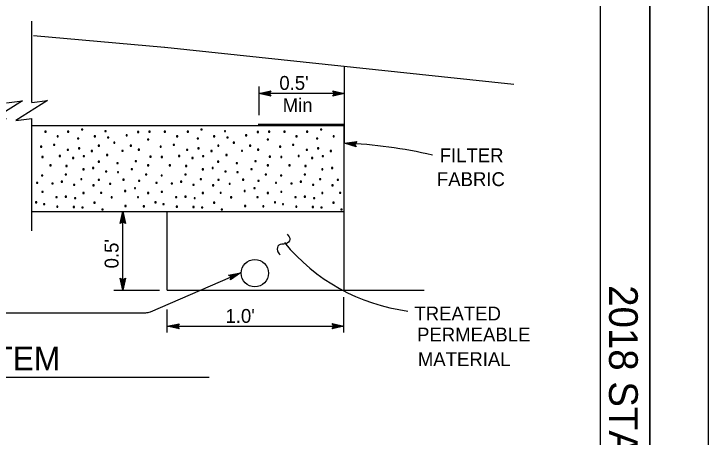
# Model space of a CAD drawing. Extents: x -894 to 866, y -476 to 714.
# Drawn here: x 515.4 to 866, y 215 to 428.8 of the extents above; entities that cross this region are included whole.
import ezdxf

# ---------------------------------------------------------------- set-up
doc = ezdxf.new("R2010")
doc.units = 0
for name, color, linetype in [('10 Sheet Format', 7, 'Continuous'), ('56 Stage 3 Anno', 7, 'Continuous'), ('57 Undefined', 7, 'Continuous'), ('59 Sndwall Anno', 7, 'Continuous'), ('60 Nongeo Data', 7, 'Continuous')]:
    doc.layers.add(name, color=color, linetype=linetype)

msp = doc.modelspace()

# ---------------------------------------------------------------- linework, layer by layer
at = {"layer": '10 Sheet Format'}
for p, q in [((836.5469, 668.958), (836.5469, -431.0442)), ((811.5452, -406.0408), (811.5452, 643.9567))]:
    msp.add_line(p, q, dxfattribs=at)
for points in [[(-894.0439, 713.5635), (865.9554, 713.5635), (865.9554, -476.436), (-894.0439, -476.436)], [(-863.4565, -431.0442), (836.5469, -431.0442), (836.5469, 668.958), (-863.4565, 668.958)]]:
    msp.add_lwpolyline(points, close=True, dxfattribs=at)
at = {"layer": '56 Stage 3 Anno'}
for p, q in [((639.1832, 392.16), (639.1832, 377.7269)), ((639.1832, 388.5844), (645.1831, 389.9143)), ((640.5741, 388.5879), (644.9481, 389.5553)), ((641.9458, 388.582), (644.7709, 389.2084)), ((645.1831, 389.9143), (644.3831, 388.5844)), ((645.1831, 389.9143), (645.1831, 389.9143)), ((677.2473, 388.5844), (676.4473, 389.9242)), ((676.4473, 389.9242), (676.4473, 389.9242)), ((676.4473, 389.9242), (682.4472, 388.5844)), ((676.6638, 389.5683), (681.0673, 388.5848)), ((676.8973, 389.2088), (679.6843, 388.5864)), ((682.4472, 388.5844), (639.1832, 388.5844)), ((645.1831, 387.2442), (639.1832, 388.5844)), ((639.1832, 388.5844), (639.1832, 388.5844)), ((644.9666, 387.6002), (640.5631, 388.5836)), ((644.7328, 387.96), (641.9458, 388.582)), ((643.3272, 388.5813), (644.5359, 388.849)), ((644.5564, 388.3065), (643.3272, 388.5813)), ((644.3831, 388.5844), (645.1831, 387.2442)), ((645.1831, 387.2442), (645.1831, 387.2442)), ((682.4472, 388.5844), (676.4469, 387.2541)), ((676.4473, 387.2541), (677.2473, 388.5844)), ((676.4473, 387.2545), (676.4473, 387.2545)), ((681.0559, 388.5809), (676.6819, 387.6135)), ((679.6843, 388.5864), (676.8591, 387.9604)), ((677.0736, 388.862), (678.3028, 388.5876)), ((678.3028, 388.5876), (677.0941, 388.3194)), ((682.4472, 388.5844), (682.4472, 388.5844)), ((682.4472, 363.5419), (688.5488, 364.2793)), ((688.2878, 361.6223), (682.4472, 363.5419)), ((682.4472, 363.5419), (682.4472, 363.5419)), ((688.1071, 361.9974), (683.8205, 363.4065)), ((683.8319, 363.4096), (688.2799, 363.9447)), ((685.1968, 363.2699), (688.0693, 363.6171)), ((687.9094, 362.3782), (685.1968, 363.2699)), ((686.5716, 363.1337), (687.8004, 363.2825)), ((687.7681, 362.7404), (686.5716, 363.1337)), ((688.5488, 364.2793), (687.6224, 363.0337)), ((687.6224, 363.0337), (688.2878, 361.6223)), ((688.2878, 361.6223), (688.2878, 361.6223)), ((688.5484, 364.2793), (688.5484, 364.2793)), ((569.0687, 322.9412), (570.4085, 328.9412)), ((569.0687, 322.9412), (570.4085, 328.9412)), ((569.4246, 323.1578), (570.4081, 327.5613)), ((569.4246, 323.1578), (570.4081, 327.5613)), ((569.7841, 323.3916), (570.4065, 326.1782)), ((569.7841, 323.3916), (570.4065, 326.1782)), ((570.4065, 326.1782), (571.0329, 323.3534)), ((570.4065, 326.1782), (571.0329, 323.3534)), ((570.4085, 289.2752), (570.4085, 328.9412)), ((570.4085, 328.9412), (570.4085, 328.9412)), ((570.4085, 328.9412), (571.7388, 322.9412)), ((570.4085, 328.9412), (570.4085, 328.9412)), ((570.4085, 328.9412), (571.7388, 322.9412)), ((570.412, 327.5503), (571.3794, 323.1759)), ((570.412, 327.5503), (571.3794, 323.1759)), ((570.4085, 323.7412), (569.0687, 322.9412)), ((570.4085, 323.7412), (569.0687, 322.9412)), ((569.0687, 322.9412), (569.0687, 322.9412)), ((569.0687, 322.9412), (569.0687, 322.9412)), ((570.1309, 323.5676), (570.4053, 324.7971)), ((570.1309, 323.5676), (570.4053, 324.7971)), ((570.4053, 324.7971), (570.6735, 323.5881)), ((570.4053, 324.7971), (570.6735, 323.5881)), ((571.7388, 322.9412), (570.4085, 323.7412)), ((571.7388, 322.9412), (570.4085, 323.7412)), ((571.7388, 322.9412), (571.7388, 322.9412)), ((571.7388, 322.9412), (571.7388, 322.9412)), ((584.3963, 278.3685), (629.8442, 298.0531)), ((623.806, 296.898), (629.8442, 298.0531)), ((629.8442, 298.0531), (624.867, 294.448)), ((629.8442, 298.0531), (629.8442, 298.0531)), ((570.4085, 289.2752), (569.0786, 295.2751)), ((569.0786, 295.2751), (569.0786, 295.2751)), ((569.0786, 295.2751), (570.4085, 294.4751)), ((570.4053, 290.6661), (569.438, 295.0405)), ((570.4109, 292.0381), (569.7845, 294.8629)), ((570.412, 293.4192), (570.1439, 294.6283)), ((570.4085, 294.4751), (571.7486, 295.2751)), ((571.7486, 295.2751), (570.4085, 289.2752)), ((571.3927, 295.0586), (570.4093, 290.6551)), ((571.0333, 294.8247), (570.4109, 292.0381)), ((570.6864, 294.6488), (570.412, 293.4192)), ((571.7486, 295.2751), (571.7486, 295.2751)), ((625.0726, 295.9866), (623.806, 296.898)), ((623.806, 296.898), (623.806, 296.898)), ((624.1462, 296.6574), (628.5781, 297.5055)), ((624.5037, 296.4204), (627.3084, 296.957)), ((624.8033, 296.1724), (626.0403, 296.409)), ((624.867, 294.448), (624.867, 294.448)), ((624.8674, 294.448), (625.0726, 295.9866)), ((628.5694, 297.4972), (624.9399, 294.8708)), ((627.3084, 296.957), (624.9647, 295.2598)), ((626.0403, 296.409), (625.0375, 295.6826)), ((565.9542, 289.2752), (588.9801, 289.2752)), ((570.4085, 289.2752), (570.4085, 289.2752)), ((682.1071, 267.8323), (682.1071, 285.707)), ((499.3924, 277.8744), (582.0116, 277.8744)), ((592.8604, 267.8323), (592.8604, 279.5051)), ((592.8754, 271.0362), (598.8817, 272.3382)), ((598.8691, 269.6685), (592.8754, 271.0362)), ((592.8754, 271.0362), (592.8754, 271.0362)), ((592.8754, 271.0362), (643.958, 271.0362)), ((598.6541, 270.0252), (594.2553, 271.0291)), ((594.2663, 271.0331), (598.6451, 271.9799)), ((595.638, 271.0213), (598.4659, 271.6342)), ((598.4222, 270.3858), (595.638, 271.0213)), ((597.0195, 271.0138), (598.2297, 271.276)), ((598.2474, 270.7335), (597.0195, 271.0138)), ((598.8813, 272.3382), (598.0754, 271.0118)), ((598.0754, 271.0118), (598.8691, 269.6685)), ((598.8813, 272.3382), (598.8813, 272.3382)), ((643.958, 271.0362), (682.1071, 271.0362)), ((676.9071, 271.0362), (676.1071, 272.376)), ((676.1071, 272.376), (676.1071, 272.376)), ((676.1071, 272.376), (682.1071, 271.0362)), ((682.1071, 271.0362), (676.1071, 269.7059)), ((676.1071, 269.7059), (676.9071, 271.0362)), ((676.3236, 272.0201), (680.7272, 271.0366)), ((680.7161, 271.0327), (676.3417, 270.0653)), ((679.3441, 271.0382), (676.5193, 270.4122)), ((676.5575, 271.6606), (679.3441, 271.0382)), ((676.7335, 271.3138), (677.963, 271.0394)), ((677.963, 271.0394), (676.7539, 270.7713)), ((682.1071, 271.0362), (682.1071, 271.0362)), ((598.8691, 269.6685), (598.8691, 269.6685)), ((676.1071, 269.7063), (676.1071, 269.7063))]:
    msp.add_line(p, q, dxfattribs=at)
for centre, radius, start, end in [((671.204, 116.6366), 247.1612, 77.018744, 87.392711), ((726.6809, 374.3302), 96.3965, 219.221183, 262.630794), ((582.0115, 283.8743), 6, 270, 293.418442)]:
    msp.add_arc(centre, radius, start, end, dxfattribs=at)
msp.add_spline([(653.3646, 317.557), (654.7556, 314.7751), (652.6694, 312.6889), (649.1918, 311.9932), (648.4965, 309.2117), (649.8875, 307.1251)], degree=3, dxfattribs=at)
at = {"layer": '57 Undefined'}
msp.add_line((129.5006, 245.3815), (614.0491, 245.3815), dxfattribs=at)
at = {"layer": '59 Sndwall Anno'}
for points in [[(531.705, 369.5726), (531.0598, 369.5726), (531.0598, 369.1423), (531.705, 369.1423)], [(543.1936, 369.5726), (542.5483, 369.5726), (542.5483, 369.1423), (543.1936, 369.1423)], [(550.2314, 370.6081), (549.5861, 370.6081), (549.5861, 370.1777), (550.2314, 370.1777)], [(562.014, 369.7797), (561.3687, 369.7797), (561.3687, 369.3494), (562.014, 369.3494)], [(578.5738, 369.3655), (577.9286, 369.3655), (577.9286, 368.9352), (578.5738, 368.9352)], [(584.2663, 369.5726), (583.6211, 369.5726), (583.6211, 369.1423), (584.2663, 369.1423)], [(592.0285, 369.5726), (591.3833, 369.5726), (591.3833, 369.1423), (592.0285, 369.1423)], [(603.5171, 369.5726), (602.8718, 369.5726), (602.8718, 369.1423), (603.5171, 369.1423)], [(610.5549, 370.6081), (609.9096, 370.6081), (609.9096, 370.1777), (610.5549, 370.1777)], [(622.3375, 369.7797), (621.6922, 369.7797), (621.6922, 369.3494), (622.3375, 369.3494)], [(638.8973, 369.3655), (638.2521, 369.3655), (638.2521, 368.9352), (638.8973, 368.9352)], [(644.5898, 369.5726), (643.9446, 369.5726), (643.9446, 369.1423), (644.5898, 369.1423)], [(652.352, 369.5726), (651.7068, 369.5726), (651.7068, 369.1423), (652.352, 369.1423)], [(663.8406, 369.5726), (663.1953, 369.5726), (663.1953, 369.1423), (663.8406, 369.1423)], [(670.8784, 370.6081), (670.2331, 370.6081), (670.2331, 370.1777), (670.8784, 370.1777)], [(537.8605, 367.1384), (537.2153, 367.1384), (537.2153, 366.7081), (537.8605, 366.7081)], [(548.2609, 366.0974), (547.6156, 366.0974), (547.6156, 365.6671), (548.2609, 365.6671)], [(556.5814, 367.1384), (555.9361, 367.1384), (555.9361, 366.7081), (556.5814, 366.7081)], [(563.342, 366.6179), (562.6967, 366.6179), (562.6967, 366.1876), (563.342, 366.1876)], [(572.7026, 367.6589), (572.0573, 367.6589), (572.0573, 367.2285), (572.7026, 367.2285)], [(583.623, 365.5774), (582.9778, 365.5774), (582.9778, 365.147), (583.623, 365.147)], [(598.184, 367.1384), (597.5388, 367.1384), (597.5388, 366.7081), (598.184, 366.7081)], [(608.5844, 366.0974), (607.9391, 366.0974), (607.9391, 365.6671), (608.5844, 365.6671)], [(616.9049, 367.1384), (616.2596, 367.1384), (616.2596, 366.7081), (616.9049, 366.7081)], [(623.6655, 366.6179), (623.0202, 366.6179), (623.0202, 366.1876), (623.6655, 366.1876)], [(633.0261, 367.6589), (632.3808, 367.6589), (632.3808, 367.2285), (633.0261, 367.2285)], [(643.9465, 365.5774), (643.3013, 365.5774), (643.3013, 365.147), (643.9465, 365.147)], [(658.5075, 367.1384), (657.8623, 367.1384), (657.8623, 366.7081), (658.5075, 366.7081)], [(668.9079, 366.0974), (668.2626, 366.0974), (668.2626, 365.6671), (668.9079, 365.6671)], [(677.2284, 367.1384), (676.5831, 367.1384), (676.5831, 366.7081), (677.2284, 366.7081)], [(529.5401, 361.9348), (528.8948, 361.9348), (528.8948, 361.5045), (529.5401, 361.5045)], [(536.1554, 362.8411), (535.5101, 362.8411), (535.5101, 362.4108), (536.1554, 362.4108)], [(548.679, 361.0805), (548.0337, 361.0805), (548.0337, 360.6502), (548.679, 360.6502)], [(558.6617, 362.4553), (558.0164, 362.4553), (558.0164, 362.025), (558.6617, 362.025)], [(566.462, 364.0163), (565.8168, 364.0163), (565.8168, 363.586), (566.462, 363.586)], [(574.7825, 362.4553), (574.1372, 362.4553), (574.1372, 362.025), (574.7825, 362.025)], [(589.8636, 361.9348), (589.2183, 361.9348), (589.2183, 361.5045), (589.8636, 361.5045)], [(596.4789, 362.8411), (595.8336, 362.8411), (595.8336, 362.4108), (596.4789, 362.4108)], [(609.0025, 361.0805), (608.3572, 361.0805), (608.3572, 360.6502), (609.0025, 360.6502)], [(618.9852, 362.4553), (618.3399, 362.4553), (618.3399, 362.025), (618.9852, 362.025)], [(626.7855, 364.0163), (626.1403, 364.0163), (626.1403, 363.586), (626.7855, 363.586)], [(635.106, 362.4553), (634.4607, 362.4553), (634.4607, 362.025), (635.106, 362.025)], [(650.1871, 361.9348), (649.5418, 361.9348), (649.5418, 361.5045), (650.1871, 361.5045)], [(656.8024, 362.8411), (656.1571, 362.8411), (656.1571, 362.4108), (656.8024, 362.4108)], [(669.326, 361.0805), (668.6807, 361.0805), (668.6807, 360.6502), (669.326, 360.6502)], [(542.9865, 360.3553), (542.3412, 360.3553), (542.3412, 359.925), (542.9865, 359.925)], [(555.1833, 359.7341), (554.5381, 359.7341), (554.5381, 359.3038), (555.1833, 359.3038)], [(562.8219, 357.7719), (562.1766, 357.7719), (562.1766, 357.3416), (562.8219, 357.3416)], [(570.6223, 359.8534), (569.977, 359.8534), (569.977, 359.423), (570.6223, 359.423)], [(578.7809, 360.4593), (578.1356, 360.4593), (578.1356, 360.0289), (578.7809, 360.0289)], [(603.31, 360.3553), (602.6647, 360.3553), (602.6647, 359.925), (603.31, 359.925)], [(615.5068, 359.7341), (614.8616, 359.7341), (614.8616, 359.3038), (615.5068, 359.3038)], [(623.1454, 357.7719), (622.5001, 357.7719), (622.5001, 357.3416), (623.1454, 357.3416)], [(630.9458, 359.8534), (630.3005, 359.8534), (630.3005, 359.423), (630.9458, 359.423)], [(639.1044, 360.4593), (638.4591, 360.4593), (638.4591, 360.0289), (639.1044, 360.0289)], [(663.6335, 360.3553), (662.9882, 360.3553), (662.9882, 359.925), (663.6335, 359.925)], [(675.8303, 359.7341), (675.1851, 359.7341), (675.1851, 359.3038), (675.8303, 359.3038)], [(530.1527, 356.7309), (529.5074, 356.7309), (529.5074, 356.3006), (530.1527, 356.3006)], [(538.9007, 357.2514), (538.2554, 357.2514), (538.2554, 356.8211), (538.9007, 356.8211)], [(545.6609, 356.2108), (545.0156, 356.2108), (545.0156, 355.7805), (545.6609, 355.7805)], [(551.0593, 357.1451), (550.414, 357.1451), (550.414, 356.7148), (551.0593, 356.7148)], [(558.5987, 354.349), (557.9534, 354.349), (557.9534, 353.9187), (558.5987, 353.9187)], [(577.3825, 354.6498), (576.7372, 354.6498), (576.7372, 354.2195), (577.3825, 354.2195)], [(584.6801, 356.938), (584.0348, 356.938), (584.0348, 356.5077), (584.6801, 356.5077)], [(590.4762, 356.7309), (589.8309, 356.7309), (589.8309, 356.3006), (590.4762, 356.3006)], [(599.2242, 357.2514), (598.5789, 357.2514), (598.5789, 356.8211), (599.2242, 356.8211)], [(605.9844, 356.2108), (605.3391, 356.2108), (605.3391, 355.7805), (605.9844, 355.7805)], [(611.3828, 357.1451), (610.7375, 357.1451), (610.7375, 356.7148), (611.3828, 356.7148)], [(618.9222, 354.349), (618.2769, 354.349), (618.2769, 353.9187), (618.9222, 353.9187)], [(637.706, 354.6498), (637.0607, 354.6498), (637.0607, 354.2195), (637.706, 354.2195)], [(645.0036, 356.938), (644.3583, 356.938), (644.3583, 356.5077), (645.0036, 356.5077)], [(650.7997, 356.7309), (650.1544, 356.7309), (650.1544, 356.3006), (650.7997, 356.3006)], [(659.5477, 357.2514), (658.9024, 357.2514), (658.9024, 356.8211), (659.5477, 356.8211)], [(666.3079, 356.2108), (665.6626, 356.2108), (665.6626, 355.7805), (666.3079, 355.7805)], [(671.7063, 357.1451), (671.061, 357.1451), (671.061, 356.7148), (671.7063, 356.7148)], [(534.2204, 352.5683), (533.5751, 352.5683), (533.5751, 352.138), (534.2204, 352.138)], [(542.3656, 352.1742), (541.7204, 352.1742), (541.7204, 351.7439), (542.3656, 351.7439)], [(555.8042, 351.1384), (555.1589, 351.1384), (555.1589, 350.7081), (555.8042, 350.7081)], [(568.0223, 353.6093), (567.377, 353.6093), (567.377, 353.179), (568.0223, 353.179)], [(575.3656, 350.6207), (574.7203, 350.6207), (574.7203, 350.1904), (575.3656, 350.1904)], [(583.623, 352.5683), (582.9778, 352.5683), (582.9778, 352.138), (583.623, 352.138)], [(594.5439, 352.5683), (593.8986, 352.5683), (593.8986, 352.138), (594.5439, 352.138)], [(602.6891, 352.1742), (602.0439, 352.1742), (602.0439, 351.7439), (602.6891, 351.7439)], [(616.1277, 351.1384), (615.4824, 351.1384), (615.4824, 350.7081), (616.1277, 350.7081)], [(628.3458, 353.6093), (627.7005, 353.6093), (627.7005, 353.179), (628.3458, 353.179)], [(635.6891, 350.6207), (635.0438, 350.6207), (635.0438, 350.1904), (635.6891, 350.1904)], [(643.9465, 352.5683), (643.3013, 352.5683), (643.3013, 352.138), (643.9465, 352.138)], [(654.8674, 352.5683), (654.2221, 352.5683), (654.2221, 352.138), (654.8674, 352.138)], [(663.0126, 352.1742), (662.3674, 352.1742), (662.3674, 351.7439), (663.0126, 351.7439)], [(676.4512, 351.1384), (675.8059, 351.1384), (675.8059, 350.7081), (676.4512, 350.7081)], [(530.0491, 347.4101), (529.4039, 347.4101), (529.4039, 346.9798), (530.0491, 346.9798)], [(542.0208, 347.8853), (541.3755, 347.8853), (541.3755, 347.455), (542.0208, 347.455)], [(550.8613, 350.4868), (550.216, 350.4868), (550.216, 350.0565), (550.8613, 350.0565)], [(562.3018, 349.4463), (561.6565, 349.4463), (561.6565, 349.016), (562.3018, 349.016)], [(568.3274, 349.0672), (567.6821, 349.0672), (567.6821, 348.6368), (568.3274, 348.6368)], [(582.5829, 347.8853), (581.9376, 347.8853), (581.9376, 347.455), (582.5829, 347.455)], [(590.3726, 347.4101), (589.7274, 347.4101), (589.7274, 346.9798), (590.3726, 346.9798)], [(602.3443, 347.8853), (601.699, 347.8853), (601.699, 347.455), (602.3443, 347.455)], [(611.1848, 350.4868), (610.5395, 350.4868), (610.5395, 350.0565), (611.1848, 350.0565)], [(622.6253, 349.4463), (621.98, 349.4463), (621.98, 349.016), (622.6253, 349.016)], [(628.6509, 349.0672), (628.0056, 349.0672), (628.0056, 348.6368), (628.6509, 348.6368)], [(642.9064, 347.8853), (642.2611, 347.8853), (642.2611, 347.455), (642.9064, 347.455)], [(650.6961, 347.4101), (650.0509, 347.4101), (650.0509, 346.9798), (650.6961, 346.9798)], [(662.6678, 347.8853), (662.0225, 347.8853), (662.0225, 347.455), (662.6678, 347.455)], [(671.5083, 350.4868), (670.863, 350.4868), (670.863, 350.0565), (671.5083, 350.0565)], [(527.4598, 343.7223), (526.8145, 343.7223), (526.8145, 343.292), (527.4598, 343.292)], [(539.9404, 344.2428), (539.2952, 344.2428), (539.2952, 343.8124), (539.9404, 343.8124)], [(549.8172, 345.5459), (549.1719, 345.5459), (549.1719, 345.1156), (549.8172, 345.1156)], [(558.7022, 345.2353), (558.0569, 345.2353), (558.0569, 344.805), (558.7022, 344.805)], [(571.1423, 345.2833), (570.4971, 345.2833), (570.4971, 344.853), (571.1423, 344.853)], [(578.988, 344.7176), (578.3427, 344.7176), (578.3427, 344.2872), (578.988, 344.2872)], [(587.7833, 343.7223), (587.138, 343.7223), (587.138, 343.292), (587.7833, 343.292)], [(600.2639, 344.2428), (599.6187, 344.2428), (599.6187, 343.8124), (600.2639, 343.8124)], [(610.1407, 345.5459), (609.4954, 345.5459), (609.4954, 345.1156), (610.1407, 345.1156)], [(619.0257, 345.2353), (618.3804, 345.2353), (618.3804, 344.805), (619.0257, 344.805)], [(631.4659, 345.2833), (630.8206, 345.2833), (630.8206, 344.853), (631.4659, 344.853)], [(639.3115, 344.7176), (638.6662, 344.7176), (638.6662, 344.2872), (639.3115, 344.2872)], [(648.1068, 343.7223), (647.4615, 343.7223), (647.4615, 343.292), (648.1068, 343.292)], [(660.5874, 344.2428), (659.9422, 344.2428), (659.9422, 343.8124), (660.5874, 343.8124)], [(670.4642, 345.5459), (669.8189, 345.5459), (669.8189, 345.1156), (670.4642, 345.1156)], [(679.3492, 345.2353), (678.7039, 345.2353), (678.7039, 344.805), (679.3492, 344.805)], [(535.2239, 343.3711), (534.5786, 343.3711), (534.5786, 342.9408), (535.2239, 342.9408)], [(546.181, 342.6817), (545.5357, 342.6817), (545.5357, 342.2514), (546.181, 342.2514)], [(556.0113, 342.4392), (555.366, 342.4392), (555.366, 342.0089), (556.0113, 342.0089)], [(564.3817, 343.2018), (563.7365, 343.2018), (563.7365, 342.7715), (564.3817, 342.7715)], [(576.9179, 340.9892), (576.2727, 340.9892), (576.2727, 340.5589), (576.9179, 340.5589)], [(595.5474, 343.3711), (594.9021, 343.3711), (594.9021, 342.9408), (595.5474, 342.9408)], [(606.5045, 342.6817), (605.8592, 342.6817), (605.8592, 342.2514), (606.5045, 342.2514)], [(616.3348, 342.4392), (615.6895, 342.4392), (615.6895, 342.0089), (616.3348, 342.0089)], [(624.7052, 343.2018), (624.06, 343.2018), (624.06, 342.7715), (624.7052, 342.7715)], [(637.2414, 340.9892), (636.5962, 340.9892), (636.5962, 340.5589), (637.2414, 340.5589)], [(655.8709, 343.3711), (655.2256, 343.3711), (655.2256, 342.9408), (655.8709, 342.9408)], [(666.828, 342.6817), (666.1827, 342.6817), (666.1827, 342.2514), (666.828, 342.2514)], [(676.6583, 342.4392), (676.013, 342.4392), (676.013, 342.0089), (676.6583, 342.0089)], [(530.1527, 339.1251), (529.5074, 339.1251), (529.5074, 338.6947), (530.1527, 338.6947)], [(542.055, 336.7432), (541.4097, 336.7432), (541.4097, 336.3129), (542.055, 336.3129)], [(550.8613, 338.5188), (550.216, 338.5188), (550.216, 338.0884), (550.8613, 338.0884)], [(559.8408, 338.6073), (559.1955, 338.6073), (559.1955, 338.177), (559.8408, 338.177)], [(571.9498, 339.5396), (571.3046, 339.5396), (571.3046, 339.1093), (571.9498, 339.1093)], [(583.623, 338.5188), (582.9778, 338.5188), (582.9778, 338.0884), (583.623, 338.0884)], [(590.4762, 339.1251), (589.8309, 339.1251), (589.8309, 338.6947), (590.4762, 338.6947)], [(602.3785, 336.7432), (601.7332, 336.7432), (601.7332, 336.3129), (602.3785, 336.3129)], [(611.1848, 338.5188), (610.5395, 338.5188), (610.5395, 338.0884), (611.1848, 338.0884)], [(620.1643, 338.6073), (619.519, 338.6073), (619.519, 338.177), (620.1643, 338.177)], [(632.2733, 339.5396), (631.6281, 339.5396), (631.6281, 339.1093), (632.2733, 339.1093)], [(643.9465, 338.5188), (643.3013, 338.5188), (643.3013, 338.0884), (643.9465, 338.0884)], [(650.7997, 339.1251), (650.1544, 339.1251), (650.1544, 338.6947), (650.7997, 338.6947)], [(662.702, 336.7432), (662.0567, 336.7432), (662.0567, 336.3129), (662.702, 336.3129)], [(671.5083, 338.5188), (670.863, 338.5188), (670.863, 338.0884), (671.5083, 338.0884)], [(680.4878, 338.6073), (679.8425, 338.6073), (679.8425, 338.177), (680.4878, 338.177)], [(526.9397, 333.8357), (526.2944, 333.8357), (526.2944, 333.4054), (526.9397, 333.4054)], [(537.3404, 336.4373), (536.6952, 336.4373), (536.6952, 336.0069), (537.3404, 336.0069)], [(546.7011, 335.9172), (546.0558, 335.9172), (546.0558, 335.4869), (546.7011, 335.4869)], [(556.5286, 333.6365), (555.8833, 333.6365), (555.8833, 333.2062), (556.5286, 333.2062)], [(565.1191, 336.329), (564.4739, 336.329), (564.4739, 335.8987), (565.1191, 335.8987)], [(578.4226, 336.4373), (577.7774, 336.4373), (577.7774, 336.0069), (578.4226, 336.0069)], [(587.2632, 333.8357), (586.6179, 333.8357), (586.6179, 333.4054), (587.2632, 333.4054)], [(597.6639, 336.4373), (597.0187, 336.4373), (597.0187, 336.0069), (597.6639, 336.0069)], [(607.0246, 335.9172), (606.3793, 335.9172), (606.3793, 335.4869), (607.0246, 335.4869)], [(616.8521, 333.6365), (616.2068, 333.6365), (616.2068, 333.2062), (616.8521, 333.2062)], [(625.4426, 336.329), (624.7974, 336.329), (624.7974, 335.8987), (625.4426, 335.8987)], [(638.7462, 336.4373), (638.1009, 336.4373), (638.1009, 336.0069), (638.7462, 336.0069)], [(647.5867, 333.8357), (646.9414, 333.8357), (646.9414, 333.4054), (647.5867, 333.4054)], [(657.9875, 336.4373), (657.3422, 336.4373), (657.3422, 336.0069), (657.9875, 336.0069)], [(667.3481, 335.9172), (666.7028, 335.9172), (666.7028, 335.4869), (667.3481, 335.4869)], [(677.1756, 333.6365), (676.5303, 333.6365), (676.5303, 333.2062), (677.1756, 333.2062)], [(530.9806, 332.9117), (530.3353, 332.9117), (530.3353, 332.4814), (530.9806, 332.4814)], [(537.7082, 331.6688), (537.0629, 331.6688), (537.0629, 331.2385), (537.7082, 331.2385)], [(546.0912, 331.4617), (545.4459, 331.4617), (545.4459, 331.0314), (546.0912, 331.0314)], [(550.4385, 331.2546), (549.7932, 331.2546), (549.7932, 330.8243), (550.4385, 330.8243)], [(560.4617, 330.2188), (559.8164, 330.2188), (559.8164, 329.7885), (560.4617, 329.7885)], [(572.1569, 331.9794), (571.5116, 331.9794), (571.5116, 331.5491), (572.1569, 331.5491)], [(581.3683, 331.7723), (580.723, 331.7723), (580.723, 331.342), (581.3683, 331.342)], [(591.3041, 332.9117), (590.6588, 332.9117), (590.6588, 332.4814), (591.3041, 332.4814)], [(598.0317, 331.6688), (597.3864, 331.6688), (597.3864, 331.2385), (598.0317, 331.2385)], [(606.4147, 331.4617), (605.7694, 331.4617), (605.7694, 331.0314), (606.4147, 331.0314)], [(610.762, 331.2546), (610.1167, 331.2546), (610.1167, 330.8243), (610.762, 330.8243)], [(620.7852, 330.2188), (620.1399, 330.2188), (620.1399, 329.7885), (620.7852, 329.7885)], [(632.4804, 331.9794), (631.8351, 331.9794), (631.8351, 331.5491), (632.4804, 331.5491)], [(641.6918, 331.7723), (641.0465, 331.7723), (641.0465, 331.342), (641.6918, 331.342)], [(651.6276, 332.9117), (650.9823, 332.9117), (650.9823, 332.4814), (651.6276, 332.4814)], [(658.3552, 331.6688), (657.7099, 331.6688), (657.7099, 331.2385), (658.3552, 331.2385)], [(666.7382, 331.4617), (666.0929, 331.4617), (666.0929, 331.0314), (666.7382, 331.0314)], [(671.0855, 331.2546), (670.4402, 331.2546), (670.4402, 330.8243), (671.0855, 330.8243)], [(681.1087, 330.2188), (680.4634, 330.2188), (680.4634, 329.7885), (681.1087, 329.7885)]]:
    msp.add_lwpolyline(points, close=True, dxfattribs=at)
at = {"layer": '60 Nongeo Data'}
for p, q in [((524.4865, 384.0163), (524.4865, 425.0572)), ((525.294, 417.9591), (591.4821, 411.9733)), ((591.6203, 411.9584), (767.892, 393.2616)), ((682.4472, 363.5419), (682.4472, 402.3245)), ((524.4865, 319.2278), (524.4865, 376.0163)), ((524.4865, 372.4407), (682.1071, 372.4407)), ((638.7851, 373.151), (682.1071, 373.151)), ((682.1071, 373.151), (682.1071, 289.2752)), ((524.4865, 328.9412), (682.1071, 328.9412)), ((592.8754, 289.2752), (592.8754, 328.9412)), ((592.8754, 289.2752), (682.1071, 289.2752)), ((682.1071, 289.2752), (722.5747, 289.2752))]:
    msp.add_line(p, q, dxfattribs=at)
for points in [[(511.7484, 383.8954), (519.7484, 384.8954), (503.7484, 374.8955), (511.7484, 375.8955)], [(524.4865, 384.0163), (532.4865, 385.0163), (516.4866, 375.0163), (524.4865, 376.0163)]]:
    msp.add_lwpolyline(points, dxfattribs=at)
msp.add_circle((637.0939, 297.8351), 6.9064, dxfattribs=at)

# ---------------------------------------------------------------- texts
at = {"layer": '10 Sheet Format'}
msp.add_text('2018 STANDARD PLAN P50', height=14.5, rotation=270, dxfattribs=at).set_placement((815.949, 291.7619))
at = {"layer": '57 Undefined'}
for s, height, p in [("0.5'", 7, (649.4645, 390.4289)), ('Min', 7, (651.1808, 379.1758)), ('FILTER', 7, (730.4267, 353.8675)), ('FABRIC', 7, (729.0255, 341.8254)), ('TREATED', 7, (717.659, 273.9689)), ("1.0'", 7, (622.2702, 272.7492)), ('PERMEABLE', 7, (718.9956, 263.3433)), ('TYPE 5 PAVEMENT STRUCTURE DRAINAGE SYSTEM', 12, (128.7327, 248.728)), ('MATERIAL', 7, (719.3944, 250.9414))]:
    msp.add_text(s, height=height, dxfattribs=at).set_placement(p)
msp.add_text("0.5'", height=7, rotation=90, dxfattribs=at).set_placement((568.2652, 300.2637))

doc.saveas('drawing.dxf')
